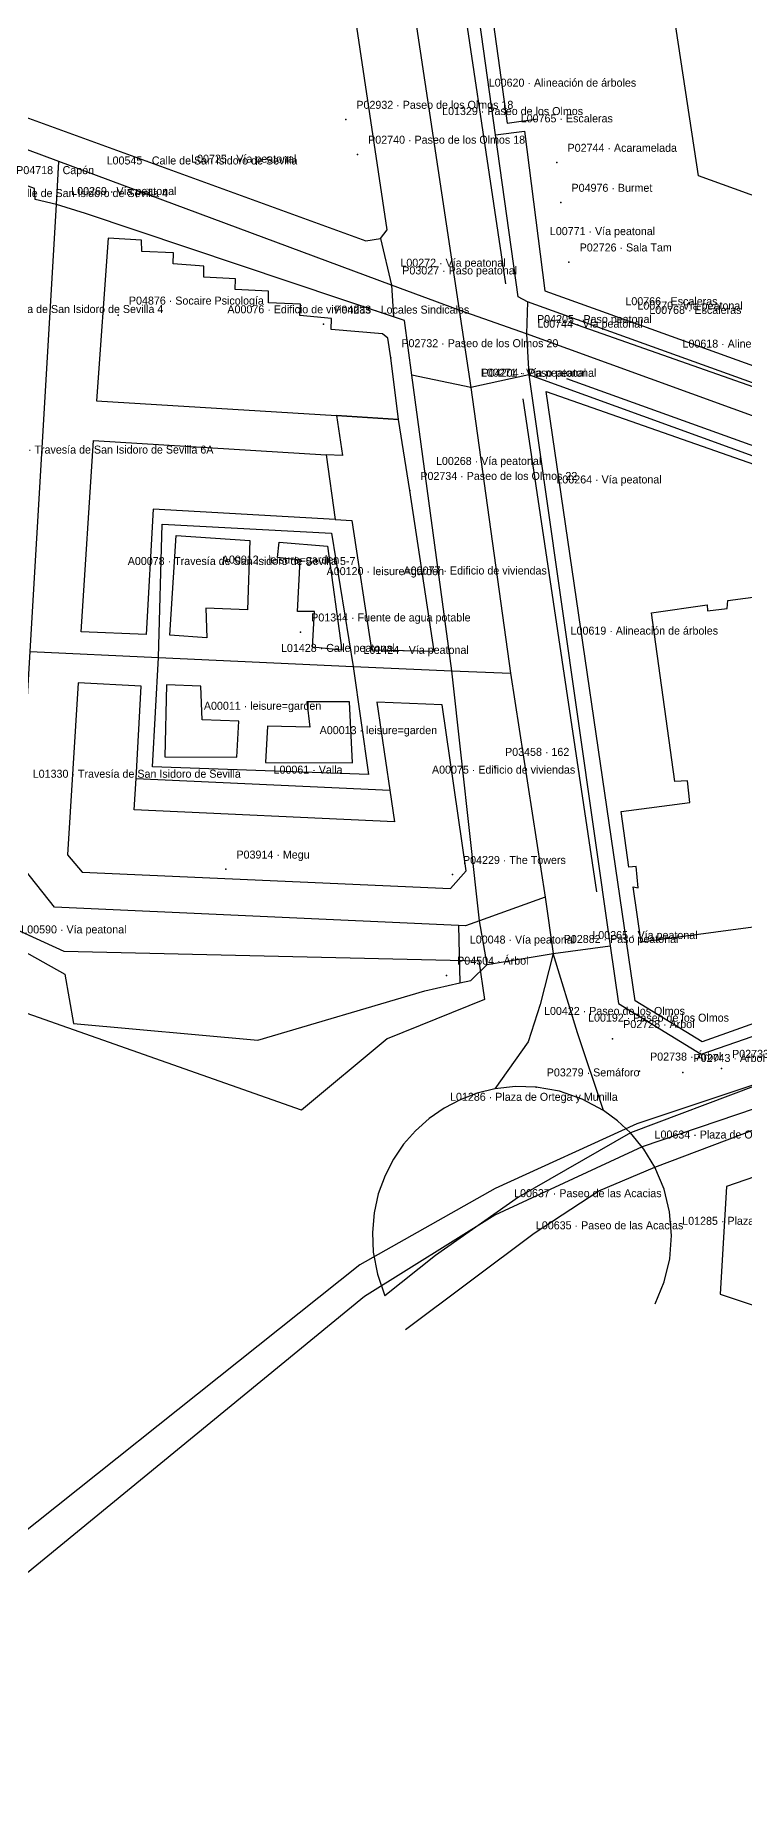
# Model space of a CAD drawing. Header units: metres. Extents: x 436207 to 441321, y 4465685 to 4475088.
# Drawn here: x 439604 to 439737.2, y 4472593.1 to 4472921.9 of the extents above; entities that cross this region are included whole.
import ezdxf

# ---------------------------------------------------------------- set-up
doc = ezdxf.new("R2010")
doc.units = ezdxf.units.M
for name, color, linetype, true_color in [('G_A_BAR', 7, 'CONTINUOUS', 0x333333), ('G_A_EDI', 7, 'CONTINUOUS', 0xa4a4a4), ('G_A_VER', 7, 'CONTINUOUS', 0x4d745d), ('G_L_ACC', 7, 'CONTINUOUS', 0xe68241), ('G_L_BAR', 7, 'CONTINUOUS', 0x333333), ('G_L_TRA', 7, 'CONTINUOUS', 0x376b91), ('G_L_VER', 7, 'CONTINUOUS', 0x4d745d), ('G_L_VIA', 7, 'CONTINUOUS', 0x555555), ('G_P_ACC', 7, 'CONTINUOUS', 0xe68241), ('G_P_COM', 7, 'CONTINUOUS', 0xce3b37), ('G_P_DIR', 7, 'CONTINUOUS', 0x756bb1), ('G_P_EQU', 7, 'CONTINUOUS', 0x8e5aa4), ('G_P_MOB', 7, 'CONTINUOUS', 0x268c9e), ('G_P_VER', 7, 'CONTINUOUS', 0x4d745d), ('T_A_EDI', 7, 'CONTINUOUS', 0xa4a4a4), ('T_A_VER', 7, 'CONTINUOUS', 0x4d745d), ('T_L_ACC', 7, 'CONTINUOUS', 0xe68241), ('T_L_BAR', 7, 'CONTINUOUS', 0x333333), ('T_L_VER', 7, 'CONTINUOUS', 0x4d745d), ('T_L_VIA', 7, 'CONTINUOUS', 0x555555), ('T_P_ACC', 7, 'CONTINUOUS', 0xe68241), ('T_P_COM', 7, 'CONTINUOUS', 0xce3b37), ('T_P_DIR', 7, 'CONTINUOUS', 0x756bb1), ('T_P_EQU', 7, 'CONTINUOUS', 0x8e5aa4), ('T_P_MOB', 7, 'CONTINUOUS', 0x268c9e), ('T_P_VER', 7, 'CONTINUOUS', 0x4d745d)]:
    doc.layers.add(name, color=color, linetype=linetype, true_color=true_color)

msp = doc.modelspace()

# ---------------------------------------------------------------- linework, layer by layer
at = {"layer": 'G_A_BAR'}
msp.add_lwpolyline([(439699.85, 4472855.12), (439755.9, 4472835.52), (439768.75, 4472747.34), (439729.16, 4472733.26), (439716.6, 4472740.95)], close=True, dxfattribs=at)
at = {"layer": 'G_A_EDI'}
for points in [[(439672.2, 4472849.85), (439670.72, 4472861.42), (439670.19, 4472865.14), (439669.16, 4472865.95), (439659.56, 4472866.71), (439659.64, 4472868.82), (439653.67, 4472869.34), (439653.83, 4472871.45), (439647.83, 4472871.74), (439647.82, 4472873.9), (439641.55, 4472874.22), (439641.6, 4472876.22), (439635.66, 4472876.55), (439635.67, 4472878.58), (439629.91, 4472879.03), (439629.96, 4472881.09), (439624.05, 4472881.36), (439623.95, 4472883.47), (439617.72, 4472883.88), (439615.55, 4472853.35), (439660.55, 4472850.59)], [(439660.29, 4472831.12), (439663.43, 4472830.92), (439667.13, 4472806.73), (439678.86, 4472806.44), (439674.28, 4472836.54), (439672.2, 4472849.85), (439660.55, 4472850.59), (439661.7, 4472843.1), (439658.64, 4472843.24)], [(439624.83, 4472809.55), (439612.68, 4472810.08), (439614.95, 4472845.94), (439658.64, 4472843.24), (439660.29, 4472831.12), (439626.16, 4472833.08)], [(439719.61, 4472813.62), (439730.05, 4472815.14), (439730.14, 4472814.01), (439733.85, 4472814.46), (439733.94, 4472815.96), (439743.87, 4472817.26), (439748.36, 4472785.51), (439747.47, 4472785.62), (439748.21, 4472779.58), (439742.46, 4472778.83), (439745.69, 4472755.65), (439717.69, 4472751.91), (439716.17, 4472762.26), (439717.13, 4472762.08), (439716.74, 4472766.1), (439715.37, 4472765.98), (439713.95, 4472776.38), (439726.82, 4472778.08), (439726.36, 4472782.13), (439723.99, 4472782.02)], [(439623.93, 4472799.87), (439612.1, 4472800.54), (439610.07, 4472768.3), (439612.83, 4472765.04), (439681.92, 4472761.96), (439684.88, 4472765.28), (439680.36, 4472796.4), (439668.13, 4472796.87), (439670.56, 4472780.38), (439671.44, 4472774.44), (439622.61, 4472776.7), (439622.95, 4472782.61)]]:
    msp.add_lwpolyline(points, close=True, dxfattribs=at)
at = {"layer": 'G_A_VER'}
for points in [[(439687.74, 4472977.42), (439749.68, 4472954.62), (439755.11, 4472914.29), (439786.12, 4472902.79), (439789.72, 4472873.4), (439728.42, 4472895.51), (439722.23, 4472936.27), (439696.94, 4472945.03), (439687.08, 4472945.16), (439686.24, 4472952.21), (439682.95, 4472978.99)], [(439636.23, 4472808.97), (439629.27, 4472809.43), (439630.47, 4472828.13), (439644.28, 4472827.22), (439643.86, 4472814.2), (439636.06, 4472814.53)], [(439649.8, 4472826.86), (439658.88, 4472826.1), (439661.56, 4472806.66), (439656.08, 4472807.21), (439656.45, 4472813.87), (439653.23, 4472813.89), (439653.75, 4472823.5), (439649.46, 4472823.98)], [(439635.13, 4472799.89), (439628.7, 4472800.16), (439628.38, 4472786.62), (439641.87, 4472786.61), (439642.24, 4472793.33), (439635.39, 4472793.6)], [(439647.23, 4472785.6), (439663.53, 4472785.51), (439663, 4472796.96), (439654.98, 4472796.93), (439655.58, 4472792.19), (439647.62, 4472792.4)], [(439508.25, 4472771.72), (439512.63, 4472783.25), (439552.71, 4472768.83), (439592.37, 4472765.47), (439596.79, 4472755.97), (439609.43, 4472750.26), (439687.24, 4472748.42), (439688.32, 4472741.19), (439670.03, 4472733.8), (439653.97, 4472720.42)]]:
    msp.add_lwpolyline(points, close=True, dxfattribs=at)
at = {"layer": 'G_L_ACC'}
for points in [[(439690.37, 4472903.21), (439695.84, 4472903.9)], [(439711.99, 4472869.54), (439713.48, 4472869.01)], [(439716.5, 4472867.92), (439717.93, 4472867.41)]]:
    msp.add_lwpolyline(points, dxfattribs=at)
at = {"layer": 'G_L_BAR'}
for points in [[(439687.08, 4472945.16), (439692.55, 4472905.4), (439698.33, 4472906.19)], [(439622.95, 4472782.61), (439670.56, 4472780.38)]]:
    msp.add_lwpolyline(points, dxfattribs=at)
at = {"layer": 'G_L_TRA'}
for points in [[(439932.19, 4472789.5), (439716.89, 4472717.85), (439690.3, 4472705.73), (439664.9, 4472691.47), (439581.56, 4472625.1), (439532.93, 4472587.26), (439516.69, 4472569.47), (439502.44, 4472549.88), (439494.56, 4472531.23), (439391.83, 4472276.47), (439379.71, 4472256.39), (439362.21, 4472238.4), (439338.46, 4472218.33), (439175.21, 4472103.51), (438858.95, 4471873.18), (438826.24, 4471849.55), (438776.38, 4471813.89), (438608.36, 4471695.75)], [(439933.33, 4472786.57), (439717.89, 4472713.57), (439690.24, 4472700.77), (439665.82, 4472685.52), (439586.21, 4472620.35), (439535.39, 4472582.3), (439521.17, 4472567.6), (439506.92, 4472548.14), (439498.64, 4472530.8), (439395.66, 4472276.42), (439383.11, 4472255.66), (439365.1, 4472235.99), (439338.9, 4472215.12), (439177.53, 4472100.76), (439146.53, 4472078.26), (438860.91, 4471870.85), (438828.02, 4471847.42), (438778.47, 4471811.11), (438609.85, 4471693.69)]]:
    msp.add_lwpolyline(points, dxfattribs=at)
at = {"layer": 'G_L_VER'}
for points in [[(439692.34, 4472875.31), (439681.89, 4472945.17)], [(439742.22, 4472854.71), (439704.68, 4472867.95)], [(439873.42, 4472796.43), (439703.73, 4472857.47)], [(439709.37, 4472761.34), (439695.56, 4472853.76)]]:
    msp.add_lwpolyline(points, dxfattribs=at)
at = {"layer": 'G_L_VIA'}
for points in [[(439620.28, 4473090.42), (439617.52, 4473081.79), (439616.59, 4473076.86), (439615.99, 4473073.65), (439561.51, 4472924.3), (439562, 4472921.16), (439562.81, 4472920.86), (439666.04, 4472883.37), (439668.78, 4472883.77), (439670.06, 4472885.43), (439640.84, 4473080.66), (439637.38, 4473094.19)], [(439655.14, 4473060.02), (439660.12, 4473026.45), (439671.4, 4472951.33), (439683.56, 4472870.34), (439685.77, 4472855.87), (439693.17, 4472802.3), (439699.69, 4472760.36), (439701.17, 4472749.77)], [(439901.48, 4472931.7), (439910.77, 4472853.48), (439917.27, 4472800.25), (439916.8, 4472797.57), (439914.27, 4472795.09), (439911.21, 4472794.57), (439906.09, 4472794.61), (439900.72, 4472796.53), (439897.63, 4472799.49), (439885.74, 4472803.77), (439806.77, 4472832.19), (439799.25, 4472834.9), (439797.28, 4472835.61), (439696.36, 4472871.93), (439694.62, 4472872.87), (439690.37, 4472903.21), (439683.53, 4472952.05)], [(439683.56, 4472870.34), (439670.89, 4472875.05), (439608.49, 4472898.24), (439560.87, 4472915.91), (439547.29, 4472920.94)], [(439604.05, 4472891.11), (439603.89, 4472893.13), (439558.52, 4472909.81)], [(439695.84, 4472903.9), (439699.65, 4472873.95), (439711.99, 4472869.54)], [(439699.69, 4472760.36), (439687.4, 4472755.94), (439684.77, 4472754.99), (439683.42, 4472755.06), (439607.69, 4472758.45), (439600.77, 4472767.19), (439603.11, 4472806.39), (439608.02, 4472890.17), (439608.49, 4472898.24)], [(439613.48, 4472888.45), (439608.02, 4472890.17), (439604.05, 4472891.11)], [(439688.83, 4472747.71), (439687.4, 4472755.94), (439682.16, 4472802.78), (439674.67, 4472858.19), (439673.29, 4472868.4), (439671.27, 4472869.08), (439613.48, 4472888.45)], [(439668.78, 4472883.77), (439670.89, 4472875.05), (439671.27, 4472869.08)], [(439915.19, 4472787.09), (439898.08, 4472792.55), (439801.07, 4472827.16), (439796.42, 4472828.67), (439758.19, 4472843.42), (439696.17, 4472865.94), (439683.56, 4472870.34)], [(439696.36, 4472871.93), (439696.17, 4472865.94), (439696.6, 4472858.22)], [(439713.48, 4472869.01), (439716.5, 4472867.92)], [(439717.93, 4472867.41), (439760.27, 4472852.18)], [(439696.6, 4472858.22), (439685.77, 4472855.87), (439674.67, 4472858.19)], [(439755.77, 4472836.8), (439696.6, 4472858.22), (439711.9, 4472751.23)], [(439627.17, 4472805.28), (439627.84, 4472830.26), (439659.64, 4472828.59), (439663.68, 4472803.59), (439666.53, 4472783.36), (439626.06, 4472784.78), (439627.17, 4472805.28)], [(440038.5, 4472830.55), (440030.93, 4472827.66), (440011.96, 4472821.4), (439941.3, 4472796.39), (439926.95, 4472791.05), (439915.19, 4472787.09), (439885.54, 4472776.69), (439824.05, 4472754.18), (439775.67, 4472737.01), (439746.67, 4472727.69), (439739.26, 4472725.07), (439715.68, 4472716.18)], [(439603.11, 4472806.39), (439627.17, 4472805.28), (439663.68, 4472803.59), (439682.16, 4472802.78), (439693.17, 4472802.3)], [(439495.64, 4472773.99), (439503.99, 4472771.06), (439506.72, 4472777.81), (439573.68, 4472753.86), (439593.02, 4472755.14), (439609.57, 4472745.9), (439611.22, 4472736.7), (439645.78, 4472733.58), (439677.11, 4472742.78), (439683.71, 4472744.27), (439685.78, 4472744.73), (439688.83, 4472747.71), (439701.17, 4472749.77)], [(439683.42, 4472755.06), (439683.71, 4472744.27)], [(439701.17, 4472749.77), (439711.9, 4472751.23)], [(439711.9, 4472751.23), (439713.44, 4472740.45), (439728.98, 4472730.96), (439773.87, 4472746.46)], [(439701.17, 4472749.77), (439698.77, 4472740.22), (439696.51, 4472733.27), (439690.27, 4472724.42)], [(439710.62, 4472720.37), (439705.78, 4472734.9), (439701.17, 4472749.77)], [(439720.28, 4472709.73), (439741.74, 4472717.86), (439767.28, 4472726.52), (439826.48, 4472746.38)], [(439821.12, 4472736.76), (439819.38, 4472736.15), (439744.38, 4472709.83), (439733.73, 4472706.1), (439732.53, 4472685.96), (439740.22, 4472683.38), (439838.6, 4472650.39), (439848.41, 4472647.09), (439851.47, 4472650.81), (439850.07, 4472654.53), (439819.38, 4472736.15)], [(439715.68, 4472716.18), (439713.27, 4472718.42), (439710.62, 4472720.37), (439706.66, 4472722.5), (439702.41, 4472723.98), (439697.99, 4472724.76), (439694.11, 4472724.86), (439690.27, 4472724.42), (439686.95, 4472723.6), (439683.76, 4472722.4), (439680.74, 4472720.8), (439677.93, 4472718.86), (439675.39, 4472716.59), (439673.14, 4472714.04), (439671.22, 4472711.23), (439669.66, 4472708.2), (439668.39, 4472704.75), (439667.6, 4472701.17), (439667.28, 4472697.51), (439667.45, 4472693.85), (439668.24, 4472689.67), (439669.65, 4472685.66)], [(439715.68, 4472716.18), (439694.72, 4472704.13), (439679.12, 4472693.19), (439669.65, 4472685.66)], [(439720.28, 4472709.73), (439718.21, 4472713.12), (439715.68, 4472716.18)], [(439673.51, 4472679.35), (439697.64, 4472697.38), (439709.73, 4472705.31), (439720.28, 4472709.73)], [(439720.31, 4472684.17), (439722.01, 4472688.26), (439723.05, 4472692.55), (439723.4, 4472696.96), (439723.04, 4472701.36), (439722, 4472705.65), (439720.28, 4472709.73)]]:
    msp.add_lwpolyline(points, dxfattribs=at)
at = {"layer": 'G_P_ACC'}
for p in [(439670.89, 4472875.05), (439696.17, 4472865.94), (439685.77, 4472855.87), (439701.17, 4472749.77), (439697.99, 4472724.76)]:
    msp.add_point(p, dxfattribs=at)
at = {"layer": 'G_P_COM'}
for p in [(439701.89, 4472898.03), (439658.14, 4472867.71)]:
    msp.add_point(p, dxfattribs=at)
at = {"layer": 'G_P_DIR'}
for p in [(439664.49, 4472899.55), (439619.62, 4472869.4), (439670.72, 4472861.42), (439674.28, 4472836.54)]:
    msp.add_point(p, dxfattribs=at)
at = {"layer": 'G_P_EQU'}
for p in [(439662.28, 4472906.09), (439702.63, 4472890.54), (439704.16, 4472879.36), (439690.17, 4472784.83), (439639.79, 4472765.58), (439682.28, 4472764.57)]:
    msp.add_point(p, dxfattribs=at)
at = {"layer": 'G_P_MOB'}
msp.add_point((439653.81, 4472810.02), dxfattribs=at)
at = {"layer": 'G_P_VER'}
for p in [(439681.19, 4472745.7), (439712.33, 4472733.82), (439732.75, 4472728.24), (439717.37, 4472727.73), (439725.52, 4472727.47)]:
    msp.add_point(p, dxfattribs=at)

# ---------------------------------------------------------------- texts
at = {"layer": 'T_A_EDI'}
for s, p in [('A01350 · Calle de San Isidoro de Sevilla 4', (439591.24, 4472891.55)), ('A01348 · Travesía de San Isidoro de Sevilla 4', (439587.15, 4472869.82)), ('A00076 · Edificio de viviendas', (439640.09, 4472869.77)), ('A01352 · Travesía de San Isidoro de Sevilla 6A', (439595.21, 4472843.48)), ('A00078 · Travesía de San Isidoro de Sevilla 5-7', (439621.4, 4472822.6)), ('A00077 · Edificio de viviendas', (439673.13, 4472820.82)), ('A00075 · Edificio de viviendas', (439678.46, 4472783.5))]:
    msp.add_text(s, height=1.5, dxfattribs=at).set_placement(p)
at = {"layer": 'T_A_VER'}
for s, p in [('A00012 · leisure=garden', (439639.04, 4472822.87)), ('A00120 · leisure=garden', (439658.7, 4472820.7)), ('A00011 · leisure=garden', (439635.68, 4472795.47)), ('A00013 · leisure=garden', (439657.4, 4472790.9))]:
    msp.add_text(s, height=1.5, dxfattribs=at).set_placement(p)
at = {"layer": 'T_L_ACC'}
for s, p in [('L00765 · Escaleras', (439695.11, 4472905.55)), ('L00766 · Escaleras', (439714.74, 4472871.28)), ('L00768 · Escaleras', (439719.22, 4472869.66))]:
    msp.add_text(s, height=1.5, dxfattribs=at).set_placement(p)
at = {"layer": 'T_L_BAR'}
msp.add_text('L00061 · Valla', height=1.5, dxfattribs=at).set_placement((439648.75, 4472783.5))
at = {"layer": 'T_L_VER'}
for s, p in [('L00620 · Alineación de árboles', (439689.11, 4472912.24)), ('L00618 · Alineación de árboles', (439725.45, 4472863.33)), ('L00619 · Alineación de árboles', (439704.46, 4472809.55))]:
    msp.add_text(s, height=1.5, dxfattribs=at).set_placement(p)
at = {"layer": 'T_L_VIA'}
for s, p in [('L01329 · Paseo de los Olmos', (439680.37, 4472906.92)), ('L00545 · Calle de San Isidoro de Sevilla', (439617.44, 4472897.66)), ('L00725 · Vía peatonal', (439633.29, 4472897.99)), ('L00269 · Vía peatonal', (439610.8, 4472891.93)), ('L00771 · Vía peatonal', (439700.57, 4472884.42)), ('L00272 · Vía peatonal', (439672.54, 4472878.5)), ('L00770 · Vía peatonal', (439716.99, 4472870.46)), ('L00744 · Vía peatonal', (439698.22, 4472867.08)), ('L00271 · Vía peatonal', (439687.64, 4472857.89)), ('L00268 · Vía peatonal', (439679.21, 4472841.35)), ('L00264 · Vía peatonal', (439701.8, 4472837.88)), ('L01428 · Calle peatonal', (439650.14, 4472806.31)), ('L01424 · Vía peatonal', (439665.62, 4472805.94)), ('L01330 · Travesía de San Isidoro de Sevilla', (439603.58, 4472782.73)), ('L00590 · Vía peatonal', (439601.43, 4472753.56)), ('L00048 · Vía peatonal', (439685.56, 4472751.66)), ('L00265 · Vía peatonal', (439708.54, 4472752.5)), ('L00422 · Paseo de los Olmos', (439699.48, 4472738.28)), ('L00192 · Paseo de los Olmos', (439707.74, 4472737.02)), ('L01286 · Plaza de Ortega y Munilla', (439681.85, 4472722.19)), ('L00634 · Plaza de Ortega y Munilla', (439720.21, 4472715.12)), ('L00637 · Paseo de las Acacias', (439693.87, 4472704.13)), ('L00635 · Paseo de las Acacias', (439697.95, 4472698.11)), ('L01285 · Plaza de Ortega y Munilla', (439725.4, 4472698.95))]:
    msp.add_text(s, height=1.5, dxfattribs=at).set_placement(p)
at = {"layer": 'T_P_ACC'}
for s, p in [('P03027 · Paso peatonal', (439672.89, 4472877.05)), ('P04205 · Paso peatonal', (439698.17, 4472867.94)), ('P04204 · Paso peatonal', (439687.77, 4472857.87)), ('P02882 · Paso peatonal', (439703.17, 4472751.77)), ('P03279 · Semáforo', (439699.99, 4472726.76))]:
    msp.add_text(s, height=1.5, dxfattribs=at).set_placement(p)
at = {"layer": 'T_P_COM'}
for s, p in [('P02744 · Acaramelada', (439703.89, 4472900.03)), ('P04233 · Locales Sindicales', (439660.14, 4472869.71))]:
    msp.add_text(s, height=1.5, dxfattribs=at).set_placement(p)
at = {"layer": 'T_P_DIR'}
for s, p in [('P02740 · Paseo de los Olmos 18', (439666.49, 4472901.55)), ('P04876 · Socaire Psicología', (439621.62, 4472871.4)), ('P02732 · Paseo de los Olmos 20', (439672.72, 4472863.42)), ('P02734 · Paseo de los Olmos 22', (439676.28, 4472838.54))]:
    msp.add_text(s, height=1.5, dxfattribs=at).set_placement(p)
at = {"layer": 'T_P_EQU'}
for s, p in [('P02932 · Paseo de los Olmos 18', (439664.28, 4472908.09)), ('P04718 · Capón', (439600.48, 4472895.85)), ('P04976 · Burmet', (439704.63, 4472892.54)), ('P02726 · Sala Tam', (439706.16, 4472881.36)), ('P03458 · 162', (439692.17, 4472786.83)), ('P03914 · Megu', (439641.79, 4472767.58)), ('P04229 · The Towers', (439684.28, 4472766.57))]:
    msp.add_text(s, height=1.5, dxfattribs=at).set_placement(p)
at = {"layer": 'T_P_MOB'}
msp.add_text('P01344 · Fuente de agua potable', height=1.5, dxfattribs=at).set_placement((439655.81, 4472812.02))
at = {"layer": 'T_P_VER'}
for s, p in [('P04504 · Árbol', (439683.19, 4472747.7)), ('P02728 · Árbol', (439714.33, 4472735.82)), ('P02738 · Árbol', (439719.37, 4472729.73)), ('P02743 · Árbol', (439727.52, 4472729.47)), ('P02733 · Árbol', (439734.75, 4472730.24))]:
    msp.add_text(s, height=1.5, dxfattribs=at).set_placement(p)

doc.saveas('drawing.dxf')
